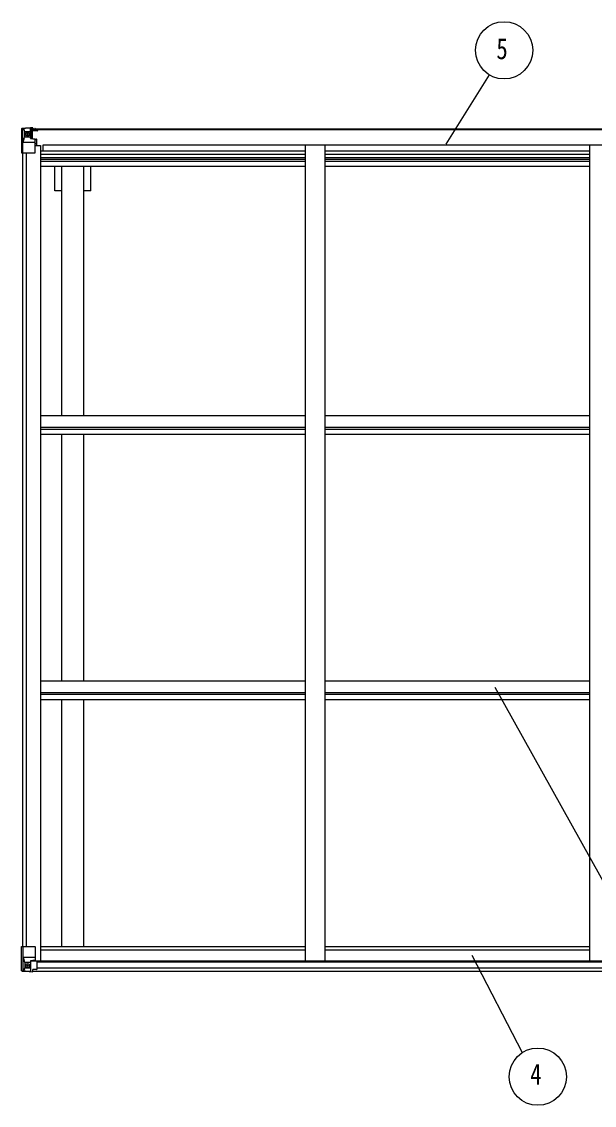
# Model space of a CAD drawing. Units: millimetres, scale not verified. Extents: x -10512 to 10512, y -7425 to 7425.
# Drawn here: x -2380 to -939, y -786 to 1939 of the extents above; entities that cross this region are included whole.
import ezdxf
from ezdxf.enums import TextEntityAlignment as Align

# ---------------------------------------------------------------- set-up
doc = ezdxf.new("R2010")
doc.units = ezdxf.units.MM
doc.header["$LTSCALE"] = 30
for name, color, linetype in [('0-4_YKK_13', 4, 'Continuous'), ('0-5_YKK_A1', 4, 'Continuous'), ('0-6_YKK_D', 6, 'Continuous')]:
    doc.layers.add(name, color=color, linetype=linetype)
doc.styles.add('ＭＳ ゴシック', font='')
doc.styles.get('ＭＳ ゴシック').set_extended_font_data('MS Gothic')

msp = doc.modelspace()

# ---------------------------------------------------------------- linework, layer by layer
at = {"layer": '0-4_YKK_13'}
for p, q in [((-2379.85, 1669.87), (-2379.85, 1669.83)), ((-2378.91, 1670.87), (-2378.91, 1670.87)), ((-2378.91, 1670.83), (-2378.91, 1670.86)), ((-2369.95, 1671.26), (-2377.87, 1670.78)), ((-2377.01, 1669.81), (-2377.01, 1669.74)), ((-2377.01, 1609.16), (-2377.01, 1669.74)), ((-2373.04, 1666.37), (-2375.78, 1670.04)), ((-2372.19, 1662.86), (-2369.85, 1662.92)), ((-2372.19, 1649.39), (-2372.19, 1662.86)), ((-2357.85, 1672.04), (-2369.85, 1671.26)), ((-2369.85, 1662.92), (-2357.85, 1662.92)), ((-2358.85, 1662.92), (-2357.85, 1662.92)), ((-2351.35, 1672.56), (-2357.85, 1672.16)), ((-2357.85, 1646.06), (-2357.85, 1672.16)), ((-2357.85, 1671.27), (-2351.35, 1671.67)), ((-2356.35, 1666.45), (-2357.85, 1666.45)), ((-2356.35, 1662.92), (-2357.85, 1662.92)), ((-2351.35, 1670.75), (-2356.35, 1670.66)), ((-2355.85, 1666.09), (-2356.35, 1666.09)), ((-2356.25, 1664.79), (-2352.35, 1664.79)), ((-2355.86, 1665), (-2355.86, 1665.16)), ((-2355.86, 1665.16), (-2355.85, 1665.16)), ((-2355.85, 1667.12), (-2355.85, 1665.16)), ((-2347.85, 1667.12), (-2355.85, 1667.12)), ((-2347.85, 1667.09), (-2355.85, 1667.09)), ((-2345.85, 1665.25), (-2355.85, 1665.16)), ((-2352.35, 1645.06), (-2352.35, 1665.02)), ((-2351.35, 1671.67), (-2351.35, 1672.56)), ((-2351.35, 1671.16), (-2351.35, 1671.67)), ((-2351.35, 1671.16), (-2351.35, 1670.75)), ((-2351.35, 1670.75), (-2351.35, 1669.93)), ((-2346.35, 1670.36), (-2346.35, 1669.93)), ((-2346.05, 1670.36), (-2346.35, 1670.36)), ((-2346.05, 1670.36), (-2344.36, 1669.93)), ((-2345.85, 1666.86), (-2340.85, 1666.86)), ((-2345.85, 1665.25), (-2345.85, 1666.86)), ((-2340.85, 1667.78), (-2340.85, 1666.86)), ((-2340.85, 1666.86), (-2339.85, 1666.86)), ((-2339.85, 1666.86), (-2339.85, 1667.78)), ((-2339.85, 1666.86), (-2339.85, 1665.29)), ((-2339.85, 1665.18), (-2339.85, 1665.29)), ((-2376.46, 1636.04), (-2372.32, 1648.13)), ((-2376.46, 1636.04), (-2369.85, 1635.83)), ((-2369.85, 1649.36), (-2372.19, 1649.39)), ((-2369.85, 1649.36), (-2357.85, 1649.36)), ((-2369.85, 1649.36), (-2369.85, 1649.36)), ((-2369.85, 1635.83), (-2345.85, 1635.83)), ((-2364.37, 1655.72), (-2364.37, 1654.76)), ((-2356.35, 1649.36), (-2357.85, 1649.36)), ((-2357.03, 1645.8), (-2346.68, 1644.15)), ((-2357.03, 1645.17), (-2357.03, 1645.8)), ((-2346.68, 1643.52), (-2357.03, 1645.17)), ((-2352.35, 1661.16), (-2356.35, 1661.16)), ((-2352.35, 1652.96), (-2356.35, 1652.96)), ((-2346.68, 1644.15), (-2346.68, 1643.52)), ((-2346.4, 1644.07), (-2342.35, 1644.04)), ((-2345.85, 1610.16), (-2345.85, 1643.26)), ((-2341.35, 1644.03), (-2342.35, 1644.04)), ((-2342.35, 1642.3), (-2341.35, 1642.31)), ((-2341.35, 1627.81), (-2341.35, 1644.03)), ((-2377.01, 1609.16), (-2346.85, 1609.16)), ((-2341.35, 1632.16), (-2345.85, 1632.16)), ((-2379.85, -386.82), (-2346.85, -386.82)), ((-2379.85, -447.53), (-2379.85, -386.82)), ((-2377.01, -386.82), (-2377.01, -447.4)), ((-2345.85, -387.82), (-2345.85, -420.92)), ((-2376.46, -413.7), (-2369.85, -413.49)), ((-2376.46, -413.7), (-2372.32, -425.79)), ((-2369.85, -427.02), (-2372.19, -427.05)), ((-2372.19, -427.05), (-2372.19, -440.52)), ((-2369.85, -413.49), (-2345.85, -413.49)), ((-2369.85, -427.02), (-2369.85, -427.02)), ((-2357.85, -427.02), (-2369.85, -427.02)), ((-2365.33, -433.38), (-2365.33, -432.42)), ((-2357.85, -423.03), (-2351.35, -423.03)), ((-2357.85, -423.03), (-2357.85, -449.82)), ((-2346.68, -421.18), (-2357.03, -422.83)), ((-2357.03, -422.83), (-2357.03, -423.03)), ((-2354.33, -423.03), (-2346.68, -421.81)), ((-2351.35, -423.03), (-2342.35, -423.06)), ((-2346.68, -421.81), (-2346.68, -421.18)), ((-2341.35, -423.97), (-2341.35, -444.13)), ((-2378.91, -448.49), (-2378.91, -448.53)), ((-2369.94, -448.91), (-2377.87, -448.44)), ((-2377.01, -447.47), (-2377.01, -447.4)), ((-2373.04, -444.03), (-2375.77, -447.7)), ((-2372.19, -440.52), (-2369.85, -440.58)), ((-2369.85, -440.58), (-2357.85, -440.58)), ((-2357.85, -449.7), (-2369.85, -448.92)), ((-2351.35, -450.22), (-2351.35, -444.27)), ((-2342.35, -444.84), (-2351.35, -444.9))]:
    msp.add_line(p, q, dxfattribs=at)
for points in [[(-2379.85, 1669.83), (-2379.85, 1609.16), (-2377.01, 1609.16)], [(-2378.91, 1670.87), (-2369.85, 1671.42), (-2357.85, 1672.16)], [(-2351.35, 1671.16), (-2356.35, 1671.16), (-2356.35, 1645.7)], [(-2340.85, 1665.13), (-2355.85, 1665), (-2355.86, 1665)], [(-2355.85, 1666.09), (-2347.85, 1666.09), (-2347.85, 1667.78)], [(-2345.85, 1665.25), (-2345.85, 1665.24), (-2339.85, 1665.29)], [(-2366.29, 1656.68), (-2367.25, 1656.68), (-2367.25, 1657.64), (-2366.29, 1657.64)], [(-2365.33, 1658.6), (-2365.33, 1659.56), (-2364.37, 1659.56), (-2364.37, 1658.6)], [(-2364.37, 1654.76), (-2365.33, 1654.76), (-2365.33, 1655.72)], [(-2363.41, 1657.64), (-2362.45, 1657.64), (-2362.45, 1656.68), (-2363.41, 1656.68)], [(-2342.35, 1644.04), (-2342.35, 1642.3), (-2345.85, 1642.28)], [(-2366.29, -435.3), (-2367.25, -435.3), (-2367.25, -434.34), (-2366.29, -434.34)], [(-2365.33, -432.42), (-2364.37, -432.42), (-2364.37, -433.38)], [(-2363.41, -434.34), (-2362.45, -434.34), (-2362.45, -435.3), (-2363.41, -435.3)], [(-2378.91, -448.53), (-2369.85, -449.08), (-2351.35, -450.22)], [(-2364.37, -436.26), (-2364.37, -437.22), (-2365.33, -437.22), (-2365.33, -436.26)], [(-2341.35, -444.13), (-2341.36, -444.24), (-2351.35, -444.27)]]:
    msp.add_lwpolyline(points, dxfattribs=at)
for centre in [(-2364.85, 1657.16), (-2364.85, -434.82)]:
    msp.add_circle(centre, 5.3, dxfattribs=at)
for centre, radius, start, end in [((-2378.85, 1669.87), 0.999, 93.4424, 179.95083), ((-2378.85, 1669.87), 1, 93.50017, 180.00079), ((-2378.85, 1669.83), 0.999, 93.4424, 179.95083), ((-2377.7, 1683.48), 12.7, 269.24466, 275.10311), ((-2375.73, 1669.87), 1.28, 131.17831, 182.45895), ((-2355.85, 1667.62), 0.5, 179.99802, 269.99691), ((-2355.85, 1667.59), 0.5, 180.00109, 270.00109), ((-2355.85, 1664.66), 0.5, 90.52895, 180.04464), ((-2355.84, 1664.49), 0.513, 91.88028, 181.04707), ((-2340.72, 1672.82), 7.69, 268.96999, 276.43426), ((-2366.29, 1658.6), 0.96, 270, 0), ((-2366.29, 1655.72), 0.96, 0, 90), ((-2363.41, 1658.6), 0.96, 180, 270), ((-2363.41, 1655.72), 0.96, 90, 180), ((-2356.92, 1646.73), 0.937, 182.32209, 263.26766), ((-2356.92, 1646.1), 0.937, 182.32209, 263.26766), ((-2346.79, 1643.22), 0.937, 2.32209, 83.26766), ((-2346.79, 1642.58), 0.937, 2.32209, 83.26766), ((-2346.85, 1610.16), 1, 270, 0), ((-2346.85, -387.82), 1, 0, 90), ((-2366.29, -433.38), 0.96, 270, 0), ((-2366.29, -436.26), 0.96, 0, 90), ((-2363.41, -433.38), 0.96, 180, 270), ((-2363.41, -436.26), 0.96, 90, 180), ((-2356.92, -423.76), 0.937, 96.73234, 129.06602), ((-2346.79, -420.24), 0.937, 276.73234, 357.67791), ((-2346.79, -420.88), 0.937, 276.73234, 357.67791), ((-2378.85, -447.49), 0.999, 180.04917, 266.5576), ((-2378.85, -447.53), 0.999, 180.04917, 266.5576), ((-2378.85, -447.53), 1, 179.99921, 266.49983), ((-2377.7, -461.14), 12.7, 84.89689, 90.75534), ((-2375.73, -447.53), 1.28, 177.54105, 228.82169)]:
    msp.add_arc(centre, radius, start, end, dxfattribs=at)
for centre, major_axis, ratio, start_param, end_param in [((-2177.91, 1683.18), (201, 12.36), 0.060933, 3.1373463, 3.1378449), ((-2376.91, 1670.95), (2, 0.12), 0.060933, 3.1378449, 4.2119296), ((-2376.72, 1667.85), (-0.02, 3), 0.466854, 5.5234897, 6.1575023), ((-2375.06, 1662.78), (0.03, 5), 0.573921, 4.7320603, 5.5159136), ((-2451.6, 1662.92), (81.75, 0), 0.061163, 0, 0.0007725), ((-2375.74, 1638.39), (0.85, 2.32), 0.403757, 2.3087461, 3.2744049), ((-2373.59, 1649.41), (0, 3), 0.468246, 4.2703918, 4.7058971), ((-2375.74, -416.05), (0.85, -2.32), 0.403757, 3.0087805, 3.9744392), ((-2373.59, -427.07), (0, -3), 0.468246, 1.5772882, 2.0127935), ((-2342.35, -423.97), (1, -0.021), 0.906239, 0.0187047, 1.589501), ((-2376.91, -448.61), (2, -0.12), 0.060933, 2.0712557, 3.1453404), ((-2177.91, -460.84), (201, -12.36), 0.060933, 3.1453404, 3.145839), ((-2376.72, -445.51), (-0.02, -3), 0.466854, 0.125683, 0.7596956), ((-2375.06, -440.44), (0.03, -5), 0.573921, 0.7672717, 1.551125), ((-2451.6, -440.58), (81.75, 0), 0.061163, 6.2824128, 6.2831853), ((-2342.35, -444.14), (1, 0.012), 0.707053, 4.7036637, 6.124411)]:
    msp.add_ellipse(centre, major_axis=major_axis, ratio=ratio, start_param=start_param, end_param=end_param, dxfattribs=at)
at = {"layer": '0-5_YKK_A1'}
for p, q in [((-2356.35, 1669.93), (504.65, 1669.93)), ((-2356.35, 1667.78), (504.65, 1667.78)), ((-2377.85, 1609.16), (-2377.85, -386.82)), ((-2368.15, 1609.16), (-2368.15, -386.82)), ((-2345.85, 1627.81), (-2332.85, 1627.81)), ((-2332.85, 1627.81), (-2332.85, -422.84)), ((-2332.85, 1614.13), (-1666.85, 1614.13)), ((-2325.35, 1614.13), (-2325.35, 1629.64)), ((-2325.35, 1629.64), (473.65, 1629.64)), ((-1666.85, 1629.63), (-1666.85, -422.84)), ((-1616.85, 1629.63), (-1616.85, -422.84)), ((-1616.85, 1614.13), (-950.85, 1614.13)), ((-950.85, 1629.63), (-950.85, -422.84)), ((-2332.85, 1605.73), (-1666.85, 1605.73)), ((-2332.85, 1597.54), (-1666.85, 1597.54)), ((-2332.85, 1593.61), (-1666.85, 1593.61)), ((-2332.85, 1588.53), (-1666.85, 1588.53)), ((-1616.85, 1605.73), (-950.85, 1605.73)), ((-1616.85, 1597.54), (-950.85, 1597.54)), ((-1616.85, 1593.61), (-950.85, 1593.61)), ((-1616.85, 1588.53), (-950.85, 1588.53)), ((-2332.85, 1575.52), (-1666.85, 1575.52)), ((-2296.05, 1513.93), (-2296.05, 1575.52)), ((-2278.35, 948.87), (-2278.35, 1575.52)), ((-2223.35, 948.87), (-2223.35, 1575.52)), ((-2205.65, 1513.93), (-2205.65, 1575.52)), ((-1616.85, 1575.52), (-950.85, 1575.52)), ((-2278.35, 1513.93), (-2296.05, 1513.93)), ((-2205.65, 1513.93), (-2223.35, 1513.93)), ((-2332.82, 948.87), (-1666.85, 948.87)), ((-1616.82, 948.87), (-950.85, 948.87)), ((-2332.82, 919.13), (-1666.85, 919.13)), ((-2332.82, 914.58), (-1666.85, 914.58)), ((-2332.82, 901.57), (-1666.85, 901.57)), ((-2278.35, 281.87), (-2278.35, 901.57)), ((-2223.35, 281.87), (-2223.35, 901.57)), ((-1616.82, 919.13), (-950.85, 919.13)), ((-1616.82, 914.58), (-950.85, 914.58)), ((-1616.82, 901.57), (-950.85, 901.57)), ((-2332.82, 281.87), (-1666.85, 281.87)), ((-1616.82, 281.87), (-950.85, 281.87)), ((-2332.82, 252.14), (-1666.85, 252.14)), ((-2332.82, 247.59), (-1666.85, 247.59)), ((-1616.82, 252.14), (-950.85, 252.14)), ((-1616.82, 247.59), (-950.85, 247.59)), ((-2332.82, 234.58), (-1666.85, 234.58)), ((-2278.35, -386.67), (-2278.35, 234.58)), ((-2223.35, -386.67), (-2223.35, 234.58)), ((-1616.82, 234.58), (-950.85, 234.58)), ((-2332.85, -386.67), (-1666.85, -386.67)), ((-2332.85, -395.02), (-1666.85, -395.02)), ((-1616.85, -386.67), (-950.85, -386.67)), ((-1616.85, -395.02), (-950.85, -395.02)), ((-2353.12, -422.84), (501.41, -422.84)), ((-2341.35, -425.1), (489.65, -425.1)), ((-2351.35, -448.62), (499.65, -448.62)), ((-2341.35, -440.72), (489.65, -440.72))]:
    msp.add_line(p, q, dxfattribs=at)
at = {"layer": '0-6_YKK_D'}
for p, q in [((-1311.64, 1631.18), (-1202.44, 1805.23)), ((-1189.58, 265.28), (-680.97, -646.19)), ((-1247.3, -408.26), (-1120.13, -653.66))]:
    msp.add_line(p, q, dxfattribs=at)
for centre in [(-1165.9, 1867.28), (-1081.06, -714.14)]:
    msp.add_circle(centre, 72, dxfattribs=at)

# ---------------------------------------------------------------- texts
at = {"layer": '0-6_YKK_D', "style": 'ＭＳ ゴシック', "width": 0.8}
for s, p in [('5', (-1185.34, 1829.09)), ('4', (-1100.26, -750.14))]:
    msp.add_text(s, height=52.79, dxfattribs=at).set_placement(p, align=Align.BOTTOM_LEFT)

doc.saveas('drawing.dxf')
